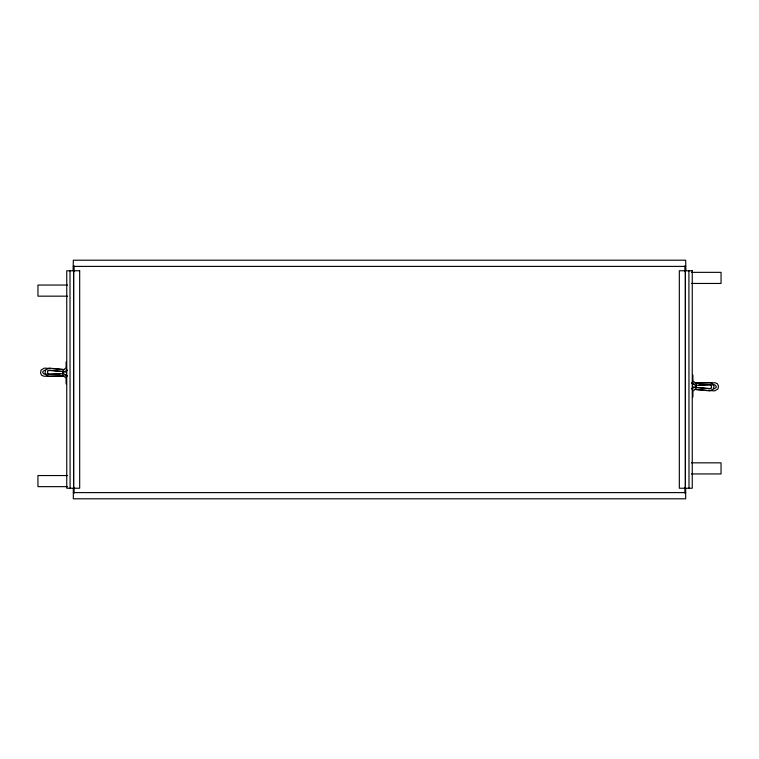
<?xml version="1.0" encoding="UTF-8"?>
<svg xmlns="http://www.w3.org/2000/svg" width="759" height="759" viewBox="0 0 759 759"><rect width="100%" height="100%" fill="white"/><g stroke="black" fill="none" stroke-linecap="round" stroke-linejoin="round"><path stroke-width="1.14" d="M66.09 383.864L66.09 378.276L62.57 374.899L62.57 370.999M63.794 372.024L63.794 373.874L65.654 375.743L67.513 375.743M695.206 386.976L695.206 385.126L693.346 383.257L691.487 383.257M696.43 388.001L696.43 384.101L692.91 380.724L692.91 375.136M63.272 370.326L66.09 367.631L66.09 362.043M695.728 388.674L692.91 391.369L692.91 396.957M66.64 374.026L65.511 374.69L65.796 375.961L67.096 376.094M692.36 384.974L693.489 384.31L693.204 383.039L691.904 382.906M45.056 370.136L42.969 371.312L42.713 372.612L44.136 374.178L60.065 374.064M713.944 388.864L716.031 387.688L716.287 386.388L714.864 384.822L698.935 384.936M65.654 370.164L67.513 370.164M693.346 388.836L691.487 388.836M63.765 369.529L49.288 368.124L45.644 369.918L45.018 372.859L46.365 375.401L49.174 376.398L62.608 375.733L62.513 373.684L49.477 374.32L47.808 373.732L47.447 371.322L49.667 370.221L66.697 371.882L65.483 371.787M693.517 387.213L692.303 387.118L709.333 388.779L711.553 387.678L711.192 385.268L709.523 384.68L696.487 385.316L696.392 383.267L709.826 382.602L712.635 383.599L713.982 386.141L713.356 389.082L709.712 390.876L695.235 389.471M63.509 376.103L43.975 376.246L41.641 375.335L40.502 372.887L41.081 369.965L44.383 368.115L50.492 368.523M695.491 382.897L715.025 382.754L717.359 383.665L718.498 386.113L717.919 389.035L714.617 390.885L708.508 390.477M73.329 266.4L685.671 266.4M73.101 270.764L73.329 260.204L685.671 260.204L685.899 270.764M691.468 272.348L721.05 272.348L721.05 283.458L691.468 283.458M67.532 285.052L37.95 285.052L37.95 296.162L67.532 296.162M691.468 462.838L721.05 462.838L721.05 473.948L691.468 473.948M67.532 475.542L37.95 475.542L37.95 486.652L67.532 486.652M73.329 492.6L685.671 492.6M696.658 387.46L710.993 388.627M695.291 389.405L706.306 390.297M52.694 368.703L63.709 369.595M48.007 370.373L62.342 371.54M696.392 383.267L696.487 385.316M62.608 375.733L62.513 373.684M688.906 270.764L689.001 488.236M685.671 488.236L685.671 498.796L73.329 498.796L73.329 488.236M685.434 270.764L685.434 488.236M685.339 270.764L685.339 488.236M684.903 265.783L684.903 271.703M684.903 487.297L684.903 493.217M74.097 265.783L74.097 271.703M74.097 487.297L74.097 493.217M73.661 270.764L73.661 488.236M73.566 270.764L73.566 488.236M69.999 270.764L70.094 488.236M79.676 270.764L66.745 270.764L66.745 488.236L79.676 488.236L79.676 270.764M692.255 270.764L679.324 270.764L679.324 488.236L692.255 488.236L692.255 270.764"/></g></svg>
